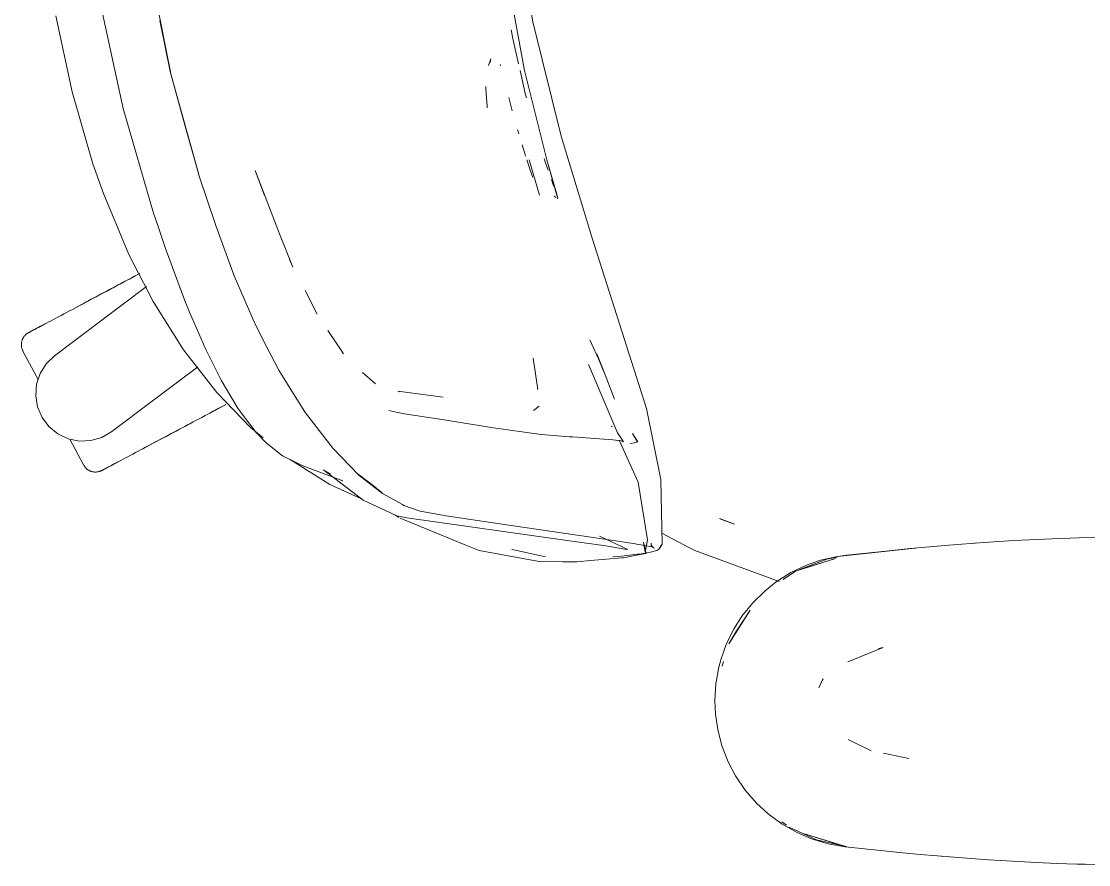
# Model space of a CAD drawing. Header units: millimetres. Extents: x 155927 to 326028, y -36033 to 97293.
# Drawn here: x 185328.1 to 185642.5, y 12519.2 to 12767.7 of the extents above; entities that cross this region are included whole.
import ezdxf

# ---------------------------------------------------------------- set-up
doc = ezdxf.new("R2010")
doc.units = ezdxf.units.MM
doc.header["$MEASUREMENT"] = 0
doc.layers.add('G-IMPT', color=8, linetype='CONTINUOUS', lineweight=9)
doc.layers.add('I-FURN', color=8, linetype='CONTINUOUS', lineweight=9)

msp = doc.modelspace()

# ---------------------------------------------------------------- linework, layer by layer
at = {"layer": 'G-IMPT'}
for p, q in [((185478.77, 12767.48), (185472.51, 12805.22)), ((185365.81, 12784.05), (185372.02, 12752.8)), ((185372.02, 12752.8), (185365.81, 12783.97)), ((185476.31, 12753.16), (185471.38, 12779.83)), ((185351.46, 12772.77), (185358.13, 12741.98)), ((185343.03, 12746.88), (185338.22, 12769.25)), ((185371.98, 12752.92), (185368.91, 12767.94)), ((185487.08, 12733.79), (185478.77, 12767.48)), ((185472.36, 12765.2), (185472.83, 12762.57)), ((185472.83, 12762.57), (185474.53, 12755.15)), ((185466.42, 12756.57), (185465.73, 12754.62)), ((185466.42, 12756.57), (185466.2, 12755.52)), ((185469.09, 12754.97), (185469.22, 12754.55)), ((185376.64, 12735.67), (185371.98, 12752.92)), ((185371.98, 12752.92), (185380.41, 12722.51)), ((185371.98, 12752.92), (185380.37, 12722.42)), ((185474.99, 12753.18), (185476.54, 12746.42)), ((185476.31, 12753.16), (185482.85, 12726.84)), ((185464.88, 12748.47), (185464.89, 12747.77)), ((185464.99, 12746.4), (185464.89, 12747.77)), ((185349.2, 12725.64), (185343.03, 12746.88)), ((185464.99, 12746.4), (185465.26, 12742.7)), ((185472.68, 12741.34), (185471.69, 12745.2)), ((185476.54, 12746.42), (185476.88, 12745.14)), ((185367.07, 12711.15), (185358.13, 12741.98)), ((185465.26, 12742.7), (185465.3, 12742.21)), ((185472.68, 12741.34), (185472.29, 12742.87)), ((185376.64, 12735.67), (185380.41, 12722.51)), ((185474.59, 12734.55), (185474.26, 12735.67)), ((185487.08, 12733.79), (185496.27, 12703.82)), ((185476.37, 12728.76), (185475.58, 12731.26)), ((185476.62, 12727.98), (185476.37, 12728.76)), ((185352.28, 12716.91), (185349.2, 12725.64)), ((185477.77, 12724.55), (185477, 12726.85)), ((185477.66, 12726.85), (185480.7, 12716.42)), ((185482.23, 12726.84), (185482.08, 12727.3)), ((185482.23, 12726.84), (185482.96, 12724.62)), ((185482.85, 12726.84), (185486.12, 12715.62)), ((185482.85, 12726.84), (185485.92, 12716.31)), ((185482.85, 12726.84), (185485.97, 12716.02)), ((185385.37, 12707.51), (185380.41, 12722.31)), ((185396.96, 12723.76), (185399.69, 12716.33)), ((185396.96, 12723.76), (185403.68, 12706.31)), ((185477.77, 12724.55), (185478.02, 12723.83)), ((185478.78, 12721.67), (185478.02, 12723.83)), ((185483.25, 12723.82), (185482.96, 12724.62)), ((185484.23, 12721.06), (185484.58, 12720.09)), ((185484.58, 12720.09), (185484.98, 12719.02)), ((185352.28, 12716.91), (185359.79, 12698.93)), ((185485.03, 12716.16), (185485.64, 12715.77)), ((185485.03, 12716.16), (185485.24, 12716.01)), ((185485.92, 12716.31), (185485.97, 12716.02)), ((185486.12, 12715.62), (185485.99, 12715.38)), ((185367.07, 12711.15), (185368.26, 12707.55)), ((185370.6, 12700.73), (185368.26, 12707.55)), ((185385.37, 12707.51), (185390.83, 12692.63)), ((185403.68, 12706.31), (185404.34, 12704.59)), ((185404.34, 12704.59), (185408.06, 12695.26)), ((185496.27, 12703.82), (185512.26, 12653.58)), ((185370.6, 12700.73), (185376.2, 12685.65)), ((185359.79, 12698.93), (185366.89, 12685.16)), ((185408.06, 12695.26), (185407.07, 12697.5)), ((185390.83, 12692.63), (185397.01, 12678.4)), ((185415.24, 12681.42), (185411.7, 12688.39)), ((185366.89, 12685.16), (185375.86, 12670.86)), ((185377.68, 12681.97), (185376.2, 12685.65)), ((185382.46, 12671.02), (185377.68, 12681.97)), ((185400.4, 12671.67), (185397.01, 12678.4)), ((185418.77, 12675.95), (185418.37, 12676.53)), ((185422.26, 12670.82), (185418.77, 12675.95)), ((185498.55, 12667.14), (185495.51, 12673.85)), ((185375.86, 12670.86), (185385.67, 12658.26)), ((185382.46, 12671.02), (185382.68, 12670.57)), ((185386.68, 12662.56), (185382.68, 12670.57)), ((185400.4, 12671.67), (185403.97, 12664.88)), ((185422.26, 12670.82), (185423.01, 12669.71)), ((185499.58, 12664.56), (185497.55, 12669.68)), ((185499.58, 12664.76), (185497.56, 12669.66)), ((185497.56, 12669.66), (185499.58, 12664.56)), ((185480.22, 12659.23), (185478.82, 12668.39)), ((185495.28, 12666.4), (185495.23, 12666.52)), ((185503.72, 12646.42), (185495.28, 12666.4)), ((185386.68, 12662.56), (185386.98, 12661.96)), ((185407.74, 12658.65), (185403.97, 12664.88)), ((185428.54, 12664.18), (185432.44, 12660.85)), ((185499.58, 12664.76), (185502.83, 12656.29)), ((185386.98, 12661.96), (185391.72, 12653.97)), ((185480.22, 12659.23), (185480.18, 12659.58)), ((185395.62, 12647.97), (185385.67, 12658.26)), ((185407.74, 12658.65), (185411.62, 12652.56)), ((185452.39, 12656.9), (185439.03, 12658.68)), ((185439.03, 12658.68), (185439.51, 12658.54)), ((185392.58, 12652.68), (185391.72, 12653.97)), ((185480.58, 12654.28), (185478.94, 12653)), ((185516.45, 12632.62), (185512.26, 12653.58)), ((185397.29, 12646.55), (185392.58, 12652.68)), ((185411.62, 12652.56), (185411.79, 12652.3)), ((185419.81, 12641.86), (185411.79, 12652.3)), ((185436.35, 12652.98), (185438.52, 12652.52)), ((185438.52, 12652.52), (185440.5, 12652.1)), ((185440.97, 12652.03), (185440.5, 12652.1)), ((185452.69, 12650.22), (185440.97, 12652.03)), ((185452.69, 12650.22), (185453.3, 12650.13)), ((185453.81, 12650.05), (185453.3, 12650.13)), ((185467.17, 12647.94), (185453.81, 12650.05)), ((185395.62, 12647.97), (185399.3, 12644.97)), ((185467.17, 12647.94), (185481.24, 12645.9)), ((185502.26, 12648.14), (185501.83, 12648.41)), ((185400.19, 12643.52), (185397.29, 12646.55)), ((185481.32, 12645.89), (185481.24, 12645.9)), ((185481.32, 12645.89), (185489.56, 12645.28)), ((185489.56, 12645.28), (185490.55, 12645.2)), ((185490.55, 12645.2), (185498.4, 12644.64)), ((185498.4, 12644.64), (185502.28, 12644.35)), ((185502.36, 12644.34), (185502.28, 12644.35)), ((185502.36, 12644.34), (185504.74, 12644.04)), ((185505.48, 12643.75), (185503.72, 12646.42)), ((185509.82, 12631.92), (185504.21, 12644.27)), ((185504.75, 12644.04), (185504.74, 12644.04)), ((185504.75, 12644.04), (185505.48, 12643.75)), ((185509.68, 12643.75), (185508.09, 12646.21)), ((185508.09, 12646.21), (185509.62, 12643.73)), ((185509.62, 12643.73), (185508.13, 12646.2)), ((185508.74, 12643.45), (185509.62, 12643.73)), ((185509.68, 12643.75), (185509.62, 12643.73)), ((185405.05, 12639.66), (185400.19, 12643.52)), ((185419.81, 12641.86), (185427.54, 12633.96)), ((185507.39, 12643.28), (185508.74, 12643.45)), ((185405.05, 12639.66), (185406.19, 12639.04)), ((185406.19, 12639.04), (185408.63, 12637.87)), ((185407.55, 12638.35), (185407.13, 12638.62)), ((185418.99, 12631.23), (185407.55, 12638.35)), ((185408.63, 12637.87), (185410.85, 12636.8)), ((185422.76, 12632.29), (185410.85, 12636.8)), ((185417.11, 12635.52), (185419.14, 12634.36)), ((185417.11, 12635.52), (185428.81, 12626.58)), ((185427.33, 12634.27), (185434.28, 12628.87)), ((185427.33, 12634.27), (185430.91, 12631.46)), ((185427.62, 12627.25), (185418.99, 12631.23)), ((185434.51, 12628.54), (185427.54, 12633.96)), ((185434.28, 12628.87), (185430.91, 12631.46)), ((185509.82, 12631.92), (185512.54, 12614.87)), ((185516.45, 12632.62), (185516.84, 12613.64)), ((185434.51, 12628.54), (185440.34, 12625.26)), ((185435.33, 12623.54), (185428.81, 12626.58)), ((185440.34, 12625.26), (185440.77, 12625.04)), ((185445.56, 12623.29), (185440.77, 12625.04)), ((185435.33, 12623.54), (185438.7, 12621.97)), ((185438.08, 12622.26), (185439.25, 12621.49)), ((185441.69, 12621.33), (185438.7, 12621.97)), ((185445.56, 12623.29), (185453.23, 12621.99)), ((185468.99, 12619.6), (185453.23, 12621.99)), ((185439.72, 12621.29), (185455.71, 12614.69)), ((185488.9, 12614.65), (185441.69, 12621.33)), ((185499.87, 12615.04), (185468.99, 12619.6)), ((185533.71, 12621.16), (185538.17, 12619.53)), ((185533.71, 12621.16), (185534.29, 12620.9)), ((185538.17, 12619.53), (185534.29, 12620.9)), ((185506.75, 12612.02), (185498.35, 12616.01)), ((185516.77, 12616.82), (185524.67, 12612.68)), ((185631.75, 12615.19), (185639.63, 12615.49)), ((185651.93, 12615.78), (185639.63, 12615.49)), ((185455.71, 12614.69), (185459.07, 12613.3)), ((185462.93, 12611.71), (185459.07, 12613.3)), ((185488.9, 12614.65), (185499.57, 12613.21)), ((185500.87, 12613), (185499.57, 12613.21)), ((185507.72, 12613.93), (185499.87, 12615.04)), ((185500.87, 12613), (185505.89, 12612.16)), ((185506.75, 12612.02), (185505.89, 12612.16)), ((185513.99, 12612.82), (185507.72, 12613.93)), ((185511.36, 12614.16), (185511.85, 12611.29)), ((185511.36, 12614.16), (185512.09, 12610.88)), ((185511.85, 12611.29), (185512.54, 12614.87)), ((185513.37, 12612.99), (185513.99, 12612.82)), ((185513.37, 12612.99), (185514.47, 12612.43)), ((185513.57, 12613.87), (185513.64, 12613.37)), ((185513.96, 12612.83), (185513.64, 12613.37)), ((185513.96, 12612.83), (185514.47, 12612.43)), ((185515.85, 12612.1), (185516.23, 12612.6)), ((185516.84, 12613.64), (185516.23, 12612.6)), ((185516.36, 12613.22), (185516.23, 12612.6)), ((185516.23, 12612.6), (185516.25, 12612.67)), ((185516.36, 12613.22), (185516.25, 12612.67)), ((185524.67, 12612.68), (185526.43, 12611.76)), ((185568.45, 12610.03), (185591.4, 12612.48)), ((185568.45, 12610.03), (185589.89, 12612.38)), ((185591.4, 12612.48), (185571.27, 12610.36)), ((185589.89, 12612.38), (185601.28, 12613.36)), ((185611.57, 12614.09), (185601.28, 12613.36)), ((185609.53, 12613.96), (185608.11, 12613.82)), ((185611.57, 12614.09), (185620.44, 12614.65)), ((185631.75, 12615.19), (185620.44, 12614.65)), ((185480.63, 12608.47), (185462.93, 12611.71)), ((185473.18, 12611.92), (185472.61, 12612.07)), ((185482.49, 12609.88), (185473.18, 12611.92)), ((185505.04, 12609.59), (185495.72, 12608.78)), ((185504.88, 12610.1), (185502.28, 12609.89)), ((185509.56, 12610.62), (185504.88, 12610.1)), ((185505.04, 12609.59), (185505.51, 12609.63)), ((185505.51, 12609.63), (185509.76, 12610.44)), ((185510.18, 12610.7), (185509.56, 12610.62)), ((185509.76, 12610.44), (185512.09, 12610.88)), ((185510.18, 12610.7), (185513.45, 12611.23)), ((185515.32, 12611.78), (185513.45, 12611.23)), ((185515.32, 12611.78), (185515.85, 12612.1)), ((185532.4, 12609.57), (185526.43, 12611.76)), ((185551.34, 12602.62), (185532.4, 12609.57)), ((185556.1, 12605.63), (185567.95, 12609.44)), ((185565.32, 12609.23), (185557.14, 12606.03)), ((185558.8, 12606.53), (185567.95, 12609.44)), ((185568.45, 12610.03), (185563.49, 12608.87)), ((185568.37, 12609.81), (185565.32, 12609.23)), ((185568.45, 12610.03), (185571.27, 12610.36)), ((185480.63, 12608.47), (185487.59, 12608.44)), ((185487.59, 12608.44), (185491.76, 12608.44)), ((185495.72, 12608.78), (185491.76, 12608.44)), ((185554.77, 12605.23), (185559.36, 12607.42)), ((185556.1, 12605.63), (185558.8, 12606.53)), ((185559.36, 12607.42), (185563.49, 12608.87)), ((185554.77, 12605.23), (185550.45, 12602.5)), ((185556.1, 12605.63), (185552.52, 12603.21)), ((185543.54, 12596.33), (185547.14, 12599.88)), ((185547.14, 12599.88), (185550.45, 12602.5)), ((185536.49, 12584.2), (185542.81, 12594.15)), ((185538.65, 12587.88), (185542.81, 12594.15)), ((185543.54, 12596.33), (185540.35, 12592.36)), ((185538.08, 12588.81), (185540.35, 12592.36)), ((185535.84, 12584.3), (185538.08, 12588.81)), ((185536.49, 12584.2), (185538.65, 12587.88)), ((185535.84, 12584.3), (185534.13, 12579.53)), ((185581.97, 12583.13), (185571.54, 12578.98)), ((185581.97, 12583.13), (185580.52, 12582.83)), ((185533.56, 12577.4), (185534.13, 12579.53)), ((185534.93, 12579.09), (185534.5, 12577.68)), ((185532.69, 12572.45), (185533.56, 12577.4)), ((185532.39, 12567.41), (185532.69, 12572.45)), ((185563, 12571.24), (185564.02, 12573.46)), ((185564.02, 12573.46), (185564.32, 12573.91)), ((185532.39, 12567.41), (185532.56, 12563.56)), ((185533.21, 12559.05), (185532.56, 12563.56)), ((185533.21, 12559.05), (185534.47, 12554.18)), ((185571.64, 12556.03), (185578.42, 12552.76)), ((185536.3, 12549.47), (185534.47, 12554.18)), ((185538.49, 12545.31), (185536.3, 12549.47)), ((185589.47, 12550.43), (185582.03, 12552)), ((185538.49, 12545.31), (185541.32, 12541.14)), ((185541.32, 12541.14), (185544.65, 12537.31)), ((185548.08, 12534.14), (185544.65, 12537.31)), ((185548.08, 12534.14), (185552.17, 12531.14)), ((185552.12, 12531.83), (185553.45, 12530.83)), ((185556.61, 12528.63), (185552.17, 12531.14)), ((185562.3, 12526.5), (185554.23, 12530.24)), ((185556.61, 12528.63), (185560.85, 12526.82)), ((185571.27, 12524.46), (185558.8, 12528.29)), ((185558.8, 12528.29), (185567.95, 12525.38)), ((185560.85, 12526.82), (185565.71, 12525.35)), ((185562.3, 12526.5), (185570.7, 12524.59)), ((185570.75, 12524.46), (185565.71, 12525.35)), ((185571.27, 12524.46), (185567.95, 12525.38)), ((185588.68, 12522.55), (185570.75, 12524.46)), ((185592.81, 12522.21), (185588.68, 12522.55)), ((185607.87, 12520.96), (185592.81, 12522.21)), ((185599.68, 12521.61), (185598.01, 12521.78)), ((185607.87, 12520.96), (185612.95, 12520.63)), ((185612.95, 12520.63), (185627.09, 12519.82)), ((185633.12, 12519.57), (185627.09, 12519.82)), ((185633.12, 12519.57), (185644.88, 12519.18)), ((185638, 12519.43), (185639.94, 12519.32)), ((185639.94, 12519.32), (185641.43, 12519.31))]:
    msp.add_line(p, q, dxfattribs=at)
at = {"layer": 'I-FURN'}
for p, q in [((185357.12, 12690.24), (185358.12, 12690.77)), ((185358.66, 12691.06), (185357.66, 12690.53)), ((185358.12, 12690.77), (185359.12, 12691.3)), ((185359.65, 12691.58), (185358.66, 12691.06)), ((185359.12, 12691.3), (185360.11, 12691.83)), ((185360.64, 12692.11), (185359.65, 12691.58)), ((185360.11, 12691.83), (185361.09, 12692.35)), ((185361.62, 12692.63), (185360.64, 12692.11)), ((185361.09, 12692.35), (185362.07, 12692.87)), ((185362.59, 12693.15), (185361.62, 12692.63)), ((185362.07, 12692.87), (185363.03, 12693.38)), ((185337.89, 12669.13), (185364.96, 12689.52)), ((185351.11, 12687.04), (185352.1, 12687.57)), ((185352.64, 12687.86), (185351.65, 12687.33)), ((185352.1, 12687.57), (185353.1, 12688.1)), ((185353.64, 12688.39), (185352.64, 12687.86)), ((185353.1, 12688.1), (185354.11, 12688.63)), ((185354.65, 12688.92), (185353.64, 12688.39)), ((185354.11, 12688.63), (185355.11, 12689.17)), ((185355.65, 12689.46), (185354.65, 12688.92)), ((185355.11, 12689.17), (185356.12, 12689.7)), ((185356.66, 12689.99), (185355.65, 12689.46)), ((185356.12, 12689.7), (185357.12, 12690.24)), ((185357.66, 12690.53), (185356.66, 12689.99)), ((185345.34, 12683.98), (185346.27, 12684.47)), ((185346.78, 12684.74), (185345.84, 12684.24)), ((185346.27, 12684.47), (185347.22, 12684.97)), ((185347.73, 12685.25), (185346.78, 12684.74)), ((185347.22, 12684.97), (185348.17, 12685.48)), ((185348.7, 12685.76), (185347.73, 12685.25)), ((185348.17, 12685.48), (185349.14, 12686)), ((185349.67, 12686.28), (185348.7, 12685.76)), ((185349.14, 12686), (185350.12, 12686.52)), ((185350.65, 12686.8), (185349.67, 12686.28)), ((185350.12, 12686.52), (185351.11, 12687.04)), ((185351.65, 12687.33), (185350.65, 12686.8)), ((185340.59, 12681.45), (185339.79, 12681.02)), ((185341.41, 12681.89), (185340.59, 12681.45)), ((185342.26, 12682.34), (185341.41, 12681.89)), ((185343.13, 12682.8), (185342.26, 12682.34)), ((185344.02, 12683.27), (185343.13, 12682.8)), ((185344.92, 12683.75), (185344.02, 12683.27)), ((185344.43, 12683.49), (185345.34, 12683.98)), ((185345.84, 12684.24), (185344.92, 12683.75)), ((185334.38, 12678.15), (185333.84, 12677.86)), ((185334.08, 12677.99), (185334.64, 12678.28)), ((185334.95, 12678.45), (185334.38, 12678.15)), ((185334.64, 12678.28), (185335.22, 12678.59)), ((185335.55, 12678.77), (185334.95, 12678.45)), ((185336.18, 12679.1), (185335.55, 12678.77)), ((185336.85, 12679.46), (185336.18, 12679.1)), ((185337.54, 12679.83), (185336.85, 12679.46)), ((185338.26, 12680.21), (185337.54, 12679.83)), ((185339.01, 12680.61), (185338.26, 12680.21)), ((185339.79, 12681.02), (185339.01, 12680.61)), ((185328.98, 12674.9), (185329.08, 12675.02)), ((185329.08, 12675.02), (185329.19, 12675.14)), ((185329.19, 12675.14), (185329.3, 12675.26)), ((185329.3, 12675.26), (185329.42, 12675.37)), ((185329.42, 12675.37), (185329.54, 12675.47)), ((185329.54, 12675.47), (185329.67, 12675.57)), ((185329.67, 12675.57), (185329.8, 12675.67)), ((185329.8, 12675.67), (185329.93, 12675.76)), ((185329.93, 12675.76), (185330.07, 12675.85)), ((185330.07, 12675.85), (185330.21, 12675.93)), ((185330.21, 12675.93), (185330.24, 12675.95)), ((185330.24, 12675.95), (185330.26, 12675.96)), ((185330.25, 12675.95), (185330.24, 12675.95)), ((185330.29, 12675.97), (185330.25, 12675.95)), ((185330.26, 12675.96), (185330.33, 12675.99)), ((185330.37, 12676.02), (185330.29, 12675.97)), ((185330.33, 12675.99), (185330.43, 12676.04)), ((185330.5, 12676.08), (185330.37, 12676.02)), ((185330.43, 12676.04), (185330.57, 12676.12)), ((185330.66, 12676.17), (185330.5, 12676.08)), ((185330.57, 12676.12), (185330.75, 12676.21)), ((185330.86, 12676.27), (185330.66, 12676.17)), ((185330.75, 12676.21), (185330.97, 12676.33)), ((185331.1, 12676.4), (185330.86, 12676.27)), ((185330.97, 12676.33), (185331.22, 12676.47)), ((185331.38, 12676.55), (185331.1, 12676.4)), ((185331.22, 12676.47), (185331.52, 12676.63)), ((185331.7, 12676.72), (185331.38, 12676.55)), ((185331.52, 12676.63), (185331.86, 12676.8)), ((185332.05, 12676.91), (185331.7, 12676.72)), ((185331.86, 12676.8), (185332.23, 12677)), ((185332.45, 12677.12), (185332.05, 12676.91)), ((185332.23, 12677), (185332.64, 12677.22)), ((185332.88, 12677.35), (185332.45, 12677.12)), ((185332.64, 12677.22), (185333.09, 12677.46)), ((185333.34, 12677.59), (185332.88, 12677.35)), ((185333.09, 12677.46), (185333.57, 12677.71)), ((185333.84, 12677.86), (185333.34, 12677.59)), ((185333.57, 12677.71), (185334.08, 12677.99)), ((185328.11, 12672.52), (185328.12, 12672.68)), ((185328.11, 12672.35), (185328.11, 12672.52)), ((185328.11, 12672.19), (185328.11, 12672.35)), ((185328.12, 12672.03), (185328.11, 12672.19)), ((185328.12, 12672.68), (185328.13, 12672.84)), ((185328.14, 12671.87), (185328.12, 12672.03)), ((185328.13, 12672.84), (185328.15, 12673)), ((185328.16, 12671.71), (185328.14, 12671.87)), ((185328.15, 12673), (185328.18, 12673.16)), ((185328.18, 12673.16), (185328.21, 12673.31)), ((185328.21, 12673.31), (185328.25, 12673.47)), ((185328.25, 12673.47), (185328.3, 12673.62)), ((185328.3, 12673.62), (185328.35, 12673.78)), ((185328.35, 12673.78), (185328.41, 12673.93)), ((185328.41, 12673.93), (185328.48, 12674.07)), ((185328.48, 12674.07), (185328.55, 12674.22)), ((185328.55, 12674.22), (185328.62, 12674.36)), ((185328.62, 12674.36), (185328.7, 12674.5)), ((185328.7, 12674.5), (185328.79, 12674.64)), ((185328.79, 12674.64), (185328.88, 12674.77)), ((185328.88, 12674.77), (185328.98, 12674.9)), ((185328.19, 12671.55), (185328.16, 12671.71)), ((185328.23, 12671.4), (185328.19, 12671.55)), ((185328.27, 12671.24), (185328.23, 12671.4)), ((185328.32, 12671.09), (185328.27, 12671.24)), ((185328.38, 12670.94), (185328.32, 12671.09)), ((185328.44, 12670.79), (185328.38, 12670.94)), ((185328.51, 12670.64), (185328.44, 12670.79)), ((185328.58, 12670.5), (185328.51, 12670.64)), ((185328.58, 12670.5), (185333.05, 12662.09)), ((185335.46, 12666.79), (185337.89, 12669.13)), ((185333.66, 12663.93), (185335.46, 12666.79)), ((185380.05, 12665.85), (185354.73, 12646.78)), ((185332.6, 12660.73), (185333.66, 12663.93)), ((185332.33, 12657.37), (185332.6, 12660.73)), ((185332.88, 12654.04), (185332.33, 12657.37)), ((185334.2, 12650.94), (185332.88, 12654.04)), ((185385.14, 12653.04), (185384.18, 12652.53)), ((185384.63, 12652.76), (185385.58, 12653.27)), ((185386.09, 12653.54), (185385.14, 12653.04)), ((185385.58, 12653.27), (185386.52, 12653.77)), ((185387.02, 12654.04), (185386.09, 12653.54)), ((185386.52, 12653.77), (185387.44, 12654.26)), ((185387.93, 12654.52), (185387.02, 12654.04)), ((185387.44, 12654.26), (185388.34, 12654.74)), ((185336.23, 12648.25), (185334.2, 12650.94)), ((185379.26, 12649.91), (185378.25, 12649.38)), ((185378.72, 12649.62), (185379.72, 12650.15)), ((185380.26, 12650.44), (185379.26, 12649.91)), ((185379.72, 12650.15), (185380.71, 12650.68)), ((185381.25, 12650.97), (185380.26, 12650.44)), ((185380.71, 12650.68), (185381.71, 12651.21)), ((185382.24, 12651.49), (185381.25, 12650.97)), ((185381.71, 12651.21), (185382.69, 12651.73)), ((185383.22, 12652.01), (185382.24, 12651.49)), ((185382.69, 12651.73), (185383.66, 12652.25)), ((185384.18, 12652.53), (185383.22, 12652.01)), ((185383.66, 12652.25), (185384.63, 12652.76)), ((185338.85, 12646.12), (185336.23, 12648.25)), ((185354.73, 12646.78), (185351.82, 12645.09)), ((185373.24, 12646.71), (185372.25, 12646.18)), ((185372.71, 12646.43), (185373.7, 12646.95)), ((185374.24, 12647.24), (185373.24, 12646.71)), ((185373.7, 12646.95), (185374.7, 12647.49)), ((185375.24, 12647.77), (185374.24, 12647.24)), ((185374.7, 12647.49), (185375.7, 12648.02)), ((185376.24, 12648.31), (185375.24, 12647.77)), ((185375.7, 12648.02), (185376.71, 12648.55)), ((185377.25, 12648.84), (185376.24, 12648.31)), ((185376.71, 12648.55), (185377.71, 12649.09)), ((185378.25, 12649.38), (185377.25, 12648.84)), ((185377.71, 12649.09), (185378.72, 12649.62)), ((185341.9, 12644.67), (185338.85, 12646.12)), ((185345.21, 12644), (185341.9, 12644.67)), ((185342.36, 12644.58), (185346.39, 12637)), ((185348.58, 12644.14), (185345.21, 12644)), ((185351.82, 12645.09), (185348.58, 12644.14)), ((185367.44, 12643.63), (185366.52, 12643.14)), ((185366.94, 12643.36), (185367.87, 12643.85)), ((185368.38, 12644.12), (185367.44, 12643.63)), ((185367.87, 12643.85), (185368.81, 12644.36)), ((185369.33, 12644.63), (185368.38, 12644.12)), ((185368.81, 12644.36), (185369.77, 12644.87)), ((185370.29, 12645.14), (185369.33, 12644.63)), ((185369.77, 12644.87), (185370.74, 12645.38)), ((185371.27, 12645.66), (185370.29, 12645.14)), ((185370.74, 12645.38), (185371.72, 12645.9)), ((185372.25, 12646.18), (185371.27, 12645.66)), ((185371.72, 12645.9), (185372.71, 12646.43)), ((185360.96, 12640.18), (185361.75, 12640.6)), ((185361.75, 12640.6), (185362.56, 12641.03)), ((185362.56, 12641.03), (185363.4, 12641.48)), ((185363.86, 12641.72), (185363.01, 12641.27)), ((185363.4, 12641.48), (185364.25, 12641.93)), ((185364.72, 12642.18), (185363.86, 12641.72)), ((185364.25, 12641.93), (185365.13, 12642.4)), ((185365.61, 12642.65), (185364.72, 12642.18)), ((185365.13, 12642.4), (185366.03, 12642.87)), ((185366.52, 12643.14), (185365.61, 12642.65)), ((185366.03, 12642.87), (185366.94, 12643.36)), ((185355.16, 12637.1), (185355.68, 12637.37)), ((185355.97, 12637.53), (185355.44, 12637.24)), ((185355.68, 12637.37), (185356.23, 12637.67)), ((185356.54, 12637.83), (185355.97, 12637.53)), ((185356.23, 12637.67), (185356.82, 12637.98)), ((185356.82, 12637.98), (185357.43, 12638.3)), ((185357.43, 12638.3), (185358.08, 12638.65)), ((185358.08, 12638.65), (185358.76, 12639.01)), ((185358.76, 12639.01), (185359.46, 12639.39)), ((185359.46, 12639.39), (185360.2, 12639.78)), ((185360.2, 12639.78), (185360.96, 12640.18)), ((185346.41, 12636.96), (185346.39, 12637)), ((185346.49, 12636.82), (185346.41, 12636.96)), ((185346.58, 12636.68), (185346.49, 12636.82)), ((185346.67, 12636.55), (185346.58, 12636.68)), ((185346.76, 12636.42), (185346.67, 12636.55)), ((185346.86, 12636.3), (185346.76, 12636.42)), ((185346.97, 12636.17), (185346.86, 12636.3)), ((185347.08, 12636.06), (185346.97, 12636.17)), ((185347.2, 12635.95), (185347.08, 12636.06)), ((185347.32, 12635.84), (185347.2, 12635.95)), ((185347.44, 12635.73), (185347.32, 12635.84)), ((185347.57, 12635.64), (185347.44, 12635.73)), ((185347.7, 12635.54), (185347.57, 12635.64)), ((185347.84, 12635.46), (185347.7, 12635.54)), ((185347.98, 12635.38), (185347.84, 12635.46)), ((185348.12, 12635.3), (185347.98, 12635.38)), ((185348.26, 12635.23), (185348.12, 12635.3)), ((185348.41, 12635.16), (185348.26, 12635.23)), ((185348.56, 12635.11), (185348.41, 12635.16)), ((185348.71, 12635.05), (185348.56, 12635.11)), ((185348.87, 12635.01), (185348.71, 12635.05)), ((185349.02, 12634.97), (185348.87, 12635.01)), ((185349.18, 12634.93), (185349.02, 12634.97)), ((185349.34, 12634.91), (185349.18, 12634.93)), ((185349.5, 12634.89), (185349.34, 12634.91)), ((185349.66, 12634.87), (185349.5, 12634.89)), ((185349.82, 12634.86), (185349.66, 12634.87)), ((185349.98, 12634.86), (185349.82, 12634.86)), ((185350.14, 12634.86), (185349.98, 12634.86)), ((185350.31, 12634.88), (185350.14, 12634.86)), ((185350.47, 12634.89), (185350.31, 12634.88)), ((185350.62, 12634.92), (185350.47, 12634.89)), ((185350.78, 12634.95), (185350.62, 12634.92)), ((185350.94, 12634.98), (185350.78, 12634.95)), ((185351.1, 12635.03), (185350.94, 12634.98)), ((185351.25, 12635.08), (185351.1, 12635.03)), ((185351.4, 12635.13), (185351.25, 12635.08)), ((185351.55, 12635.19), (185351.4, 12635.13)), ((185351.7, 12635.26), (185351.55, 12635.19)), ((185351.84, 12635.33), (185351.7, 12635.26)), ((185351.85, 12635.34), (185351.84, 12635.33)), ((185351.84, 12635.33), (185351.86, 12635.34)), ((185351.89, 12635.36), (185351.85, 12635.34)), ((185351.86, 12635.34), (185351.92, 12635.37)), ((185351.97, 12635.4), (185351.89, 12635.36)), ((185351.92, 12635.37), (185352.02, 12635.43)), ((185352.09, 12635.47), (185351.97, 12635.4)), ((185352.02, 12635.43), (185352.16, 12635.5)), ((185352.25, 12635.55), (185352.09, 12635.47)), ((185352.16, 12635.5), (185352.34, 12635.6)), ((185352.45, 12635.66), (185352.25, 12635.55)), ((185352.34, 12635.6), (185352.56, 12635.72)), ((185352.7, 12635.79), (185352.45, 12635.66)), ((185352.56, 12635.72), (185352.82, 12635.85)), ((185352.97, 12635.94), (185352.7, 12635.79)), ((185352.82, 12635.85), (185353.12, 12636.01)), ((185353.29, 12636.1), (185352.97, 12635.94)), ((185353.12, 12636.01), (185353.45, 12636.19)), ((185353.65, 12636.29), (185353.29, 12636.1)), ((185353.45, 12636.19), (185353.82, 12636.39)), ((185354.04, 12636.5), (185353.65, 12636.29)), ((185353.82, 12636.39), (185354.23, 12636.61)), ((185354.47, 12636.73), (185354.04, 12636.5)), ((185354.23, 12636.61), (185354.68, 12636.84)), ((185354.94, 12636.98), (185354.47, 12636.73)), ((185354.68, 12636.84), (185355.16, 12637.1)), ((185355.44, 12637.24), (185354.94, 12636.98))]:
    msp.add_line(p, q, dxfattribs=at)

doc.saveas('drawing.dxf')
